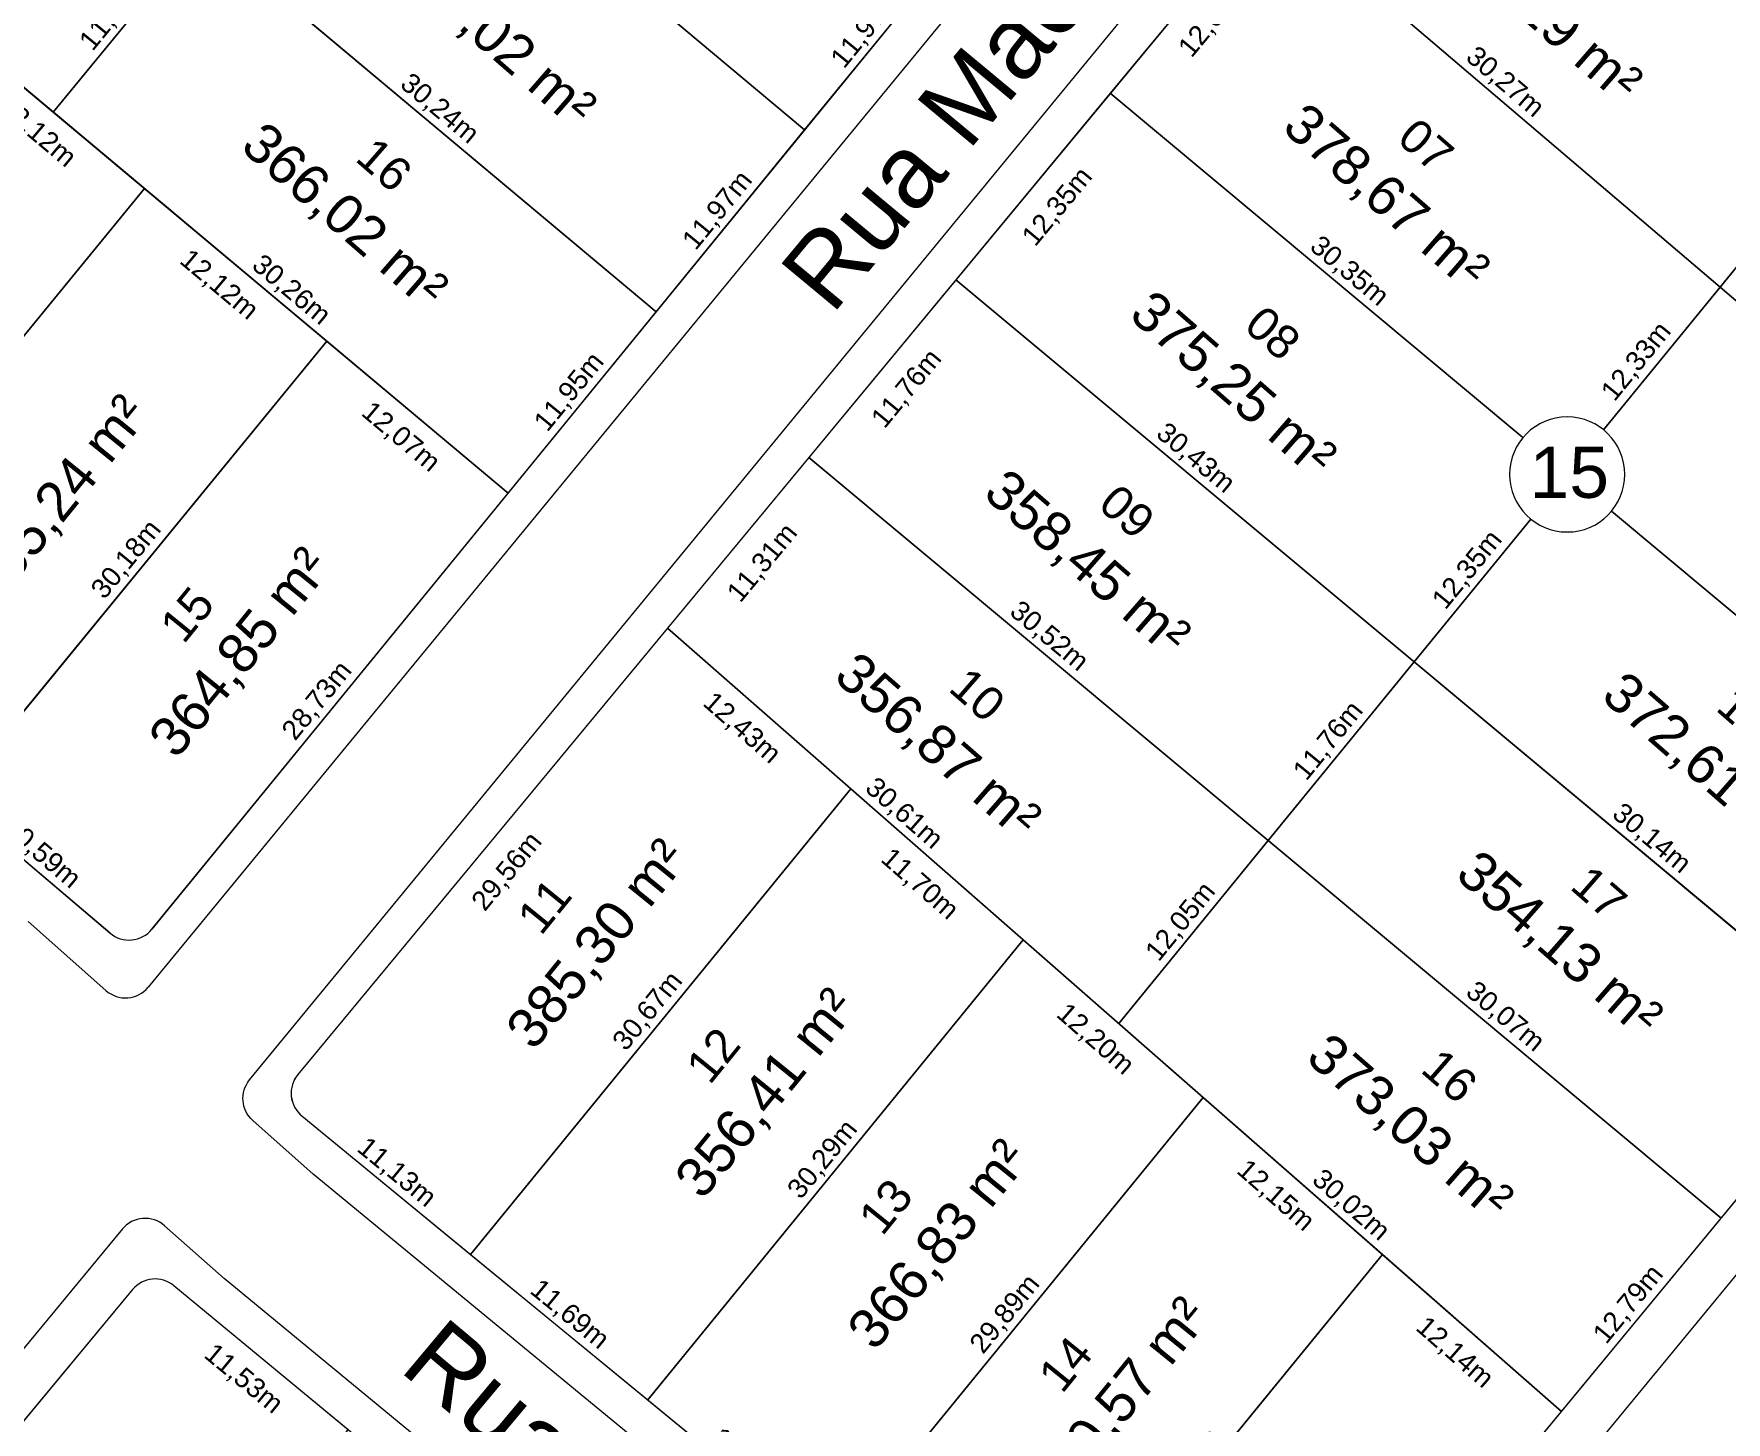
# Model space of a CAD drawing. Header units: metres. Extents: x 3808 to 8215, y 2374 to 6187.
# Drawn here: x 5340.4 to 5426.7, y 3502.2 to 3573 of the extents above; entities that cross this region are included whole.
import ezdxf

# ---------------------------------------------------------------- set-up
doc = ezdxf.new("R2010")
doc.units = ezdxf.units.M
for name, color, linetype in [('Areas Lotes', 1, 'Continuous'), ('Calçada', 8, 'Continuous'), ('COTAS', 7, 'Continuous'), ('Lote', 7, 'Continuous'), ('Nome das Ruas', 7, 'Continuous'), ('Nº Lote', 7, 'Continuous'), ('Nº. quadra', 7, 'Continuous'), ('quadras', 7, 'Continuous')]:
    doc.layers.add(name, color=color, linetype=linetype)
doc.styles.add('Arial', font='arial.ttf')
doc.dimstyles.new('Copy(2) of ISO-25', dxfattribs={"dimtxt": 1, "dimasz": 2.5, "dimexe": 1.25, "dimexo": 0.625, "dimgap": 0.2, "dimtad": 1, "dimtoh": 1, "dimlfac": 1, "dimzin": 1, "dimtxsty": 'Arial', "dimblk": 'NONE', "dimcen": 0, "dimse1": 1, "dimse2": 1, "dimsd1": 1, "dimsd2": 1, "dimclrt": 256, "dimaunit": 1, "dimadec": 3, "dimazin": 0, "dimtfac": 1, "dimtmove": 0, "dimatfit": 3, "dimldrblk": 'NONE', "dimfxl": 1, "dimtolj": 1, "dimtzin": 0, "dimarcsym": 0})

# ---------------------------------------------------------------- blocks, each defined once
blk = doc.blocks.new('*D8704')
at = {"layer": 'Defpoints', "color": 0, "linetype": 'Continuous', "transparency": 16777216}
for p in [(5354.063, 3517.805), (5362.666, 3510.744), (5362.666, 3510.744)]:
    blk.add_point(p, dxfattribs=at)
at = {"layer": 'COTAS', "linetype": 'Continuous', "lineweight": 5, "transparency": 16777216, "insert": (5358.873, 3514.894), "char_height": 1, "attachment_point": 5, "rotation": 320.62542, "style": 'Arial'}
blk.add_mtext('\\A1;11,13m', dxfattribs=at)
blk = doc.blocks.new('_None')
blk = doc.blocks.new('*D8705')
at = {"layer": 'Defpoints', "color": 0, "linetype": 'Continuous', "transparency": 16777216}
for p in [(5362.666, 3510.744), (5371.706, 3503.325), (5371.706, 3503.325)]:
    blk.add_point(p, dxfattribs=at)
at = {"layer": 'COTAS', "linetype": 'Continuous', "lineweight": 5, "transparency": 16777216, "insert": (5367.694, 3507.654), "char_height": 1, "attachment_point": 5, "rotation": 320.62542, "style": 'Arial'}
blk.add_mtext('\\A1;11,69m', dxfattribs=at)
blk = doc.blocks.new('*D8706')
at = {"layer": 'Defpoints', "color": 0, "linetype": 'Continuous', "transparency": 16777216}
for p in [(5371.706, 3503.325), (5381.13, 3495.591), (5381.13, 3495.591)]:
    blk.add_point(p, dxfattribs=at)
at = {"layer": 'COTAS', "linetype": 'Continuous', "lineweight": 5, "transparency": 16777216, "insert": (5376.926, 3500.077), "char_height": 1, "attachment_point": 5, "rotation": 320.62542, "style": 'Arial'}
blk.add_mtext('\\A1;12,19m', dxfattribs=at)
blk = doc.blocks.new('*D8709')
at = {"layer": 'Defpoints', "color": 0, "linetype": 'Continuous', "transparency": 16777216}
for p in [(5418.304, 3502.734), (5418.304, 3502.734), (5400.719, 3481.45)]:
    blk.add_point(p, dxfattribs=at)
at = {"layer": 'COTAS', "linetype": 'Continuous', "lineweight": 5, "transparency": 16777216, "insert": (5408.894, 3492.602), "char_height": 1, "attachment_point": 5, "rotation": 50.43641, "style": 'Arial'}
blk.add_mtext('\\A1;27,61m', dxfattribs=at)
blk = doc.blocks.new('*D8710')
at = {"layer": 'Defpoints', "color": 0, "linetype": 'Continuous', "transparency": 16777216}
for p in [(5426.448, 3512.591), (5426.448, 3512.591), (5418.304, 3502.734)]:
    blk.add_point(p, dxfattribs=at)
at = {"layer": 'COTAS', "linetype": 'Continuous', "lineweight": 5, "transparency": 16777216, "insert": (5421.759, 3508.173), "char_height": 1, "attachment_point": 5, "rotation": 50.43641, "style": 'Arial'}
blk.add_mtext('\\A1;12,79m', dxfattribs=at)
blk = doc.blocks.new('*D8711')
at = {"layer": 'Defpoints', "color": 0, "linetype": 'Continuous', "transparency": 16777216}
for p in [(5433.939, 3521.658), (5433.939, 3521.658), (5426.448, 3512.591)]:
    blk.add_point(p, dxfattribs=at)
at = {"layer": 'COTAS', "linetype": 'Continuous', "lineweight": 5, "transparency": 16777216, "insert": (5429.576, 3517.635), "char_height": 1, "attachment_point": 5, "rotation": 50.43641, "style": 'Arial'}
blk.add_mtext('\\A1;11,76m', dxfattribs=at)
blk = doc.blocks.new('*D8716')
at = {"layer": 'Defpoints', "color": 0, "linetype": 'Continuous', "transparency": 16777216}
for p in [(5372.711, 3542.693), (5374.606, 3541.124), (5353.859, 3519.921)]:
    blk.add_point(p, dxfattribs=at)
at = {"layer": 'COTAS', "linetype": 'Continuous', "lineweight": 5, "transparency": 16777216, "insert": (5364.563, 3530.249), "char_height": 1, "attachment_point": 5, "rotation": 50.3797, "style": 'Arial'}
blk.add_mtext('\\A1;29,56m', dxfattribs=at)
blk = doc.blocks.new('*D8717')
at = {"layer": 'Defpoints', "color": 0, "linetype": 'Continuous', "transparency": 16777216}
for p in [(5379.922, 3551.402), (5381.816, 3549.834), (5372.711, 3542.693)]:
    blk.add_point(p, dxfattribs=at)
at = {"layer": 'COTAS', "linetype": 'Continuous', "lineweight": 5, "transparency": 16777216, "insert": (5377.594, 3545.99), "char_height": 1, "attachment_point": 5, "rotation": 50.3797, "style": 'Arial'}
blk.add_mtext('\\A1;11,31m', dxfattribs=at)
blk = doc.blocks.new('*D8718')
at = {"layer": 'Defpoints', "color": 0, "linetype": 'Continuous', "transparency": 16777216}
for p in [(5387.422, 3560.463), (5389.317, 3558.894), (5379.922, 3551.402)]:
    blk.add_point(p, dxfattribs=at)
at = {"layer": 'COTAS', "linetype": 'Continuous', "lineweight": 5, "transparency": 16777216, "insert": (5384.95, 3554.875), "char_height": 1, "attachment_point": 5, "rotation": 50.3797, "style": 'Arial'}
blk.add_mtext('\\A1;11,76m', dxfattribs=at)
blk = doc.blocks.new('*D8719')
at = {"layer": 'Defpoints', "color": 0, "linetype": 'Continuous', "transparency": 16777216}
for p in [(5395.296, 3569.973), (5397.191, 3568.404), (5387.422, 3560.463)]:
    blk.add_point(p, dxfattribs=at)
at = {"layer": 'COTAS', "linetype": 'Continuous', "lineweight": 5, "transparency": 16777216, "insert": (5392.637, 3564.16), "char_height": 1, "attachment_point": 5, "rotation": 50.3797, "style": 'Arial'}
blk.add_mtext('\\A1;12,35m', dxfattribs=at)
blk = doc.blocks.new('*D8720')
at = {"layer": 'Defpoints', "color": 0, "linetype": 'Continuous', "transparency": 16777216}
for p in [(5403.368, 3579.723), (5405.262, 3578.155), (5395.296, 3569.973)]:
    blk.add_point(p, dxfattribs=at)
at = {"layer": 'COTAS', "linetype": 'Continuous', "lineweight": 5, "transparency": 16777216, "insert": (5400.61, 3573.79), "char_height": 1, "attachment_point": 5, "rotation": 50.3797, "style": 'Arial'}
blk.add_mtext('\\A1;12,66m', dxfattribs=at)
blk = doc.blocks.new('*D8728')
at = {"layer": 'Defpoints', "color": 0, "linetype": 'Continuous', "transparency": 16777216}
for p in [(5382.06, 3534.5), (5382.06, 3534.5), (5362.666, 3510.744)]:
    blk.add_point(p, dxfattribs=at)
at = {"layer": 'COTAS', "linetype": 'Continuous', "lineweight": 5, "transparency": 16777216, "insert": (5371.743, 3523.128), "char_height": 1, "attachment_point": 5, "rotation": 50.77164, "style": 'Arial'}
blk.add_mtext('\\A1;30,67m', dxfattribs=at)
blk = doc.blocks.new('*D8729')
at = {"layer": 'Defpoints', "color": 0, "linetype": 'Continuous', "transparency": 16777216}
for p in [(5390.86, 3526.787), (5390.86, 3526.787), (5371.706, 3503.325)]:
    blk.add_point(p, dxfattribs=at)
at = {"layer": 'COTAS', "linetype": 'Continuous', "lineweight": 5, "transparency": 16777216, "insert": (5380.663, 3515.563), "char_height": 1, "attachment_point": 5, "rotation": 50.77164, "style": 'Arial'}
blk.add_mtext('\\A1;30,29m', dxfattribs=at)
blk = doc.blocks.new('*D8730')
at = {"layer": 'Defpoints', "color": 0, "linetype": 'Continuous', "transparency": 16777216}
for p in [(5400.034, 3518.747), (5400.034, 3518.747), (5381.13, 3495.591)]:
    blk.add_point(p, dxfattribs=at)
at = {"layer": 'COTAS', "linetype": 'Continuous', "lineweight": 5, "transparency": 16777216, "insert": (5389.962, 3507.676), "char_height": 1, "attachment_point": 5, "rotation": 50.77164, "style": 'Arial'}
blk.add_mtext('\\A1;29,89m', dxfattribs=at)
blk = doc.blocks.new('*D8731')
at = {"layer": 'Defpoints', "color": 0, "linetype": 'Continuous', "transparency": 16777216}
for p in [(5409.172, 3510.739), (5409.172, 3510.739), (5390.517, 3487.888)]:
    blk.add_point(p, dxfattribs=at)
at = {"layer": 'COTAS', "linetype": 'Continuous', "lineweight": 5, "transparency": 16777216, "insert": (5399.224, 3499.82), "char_height": 1, "attachment_point": 5, "rotation": 50.77164, "style": 'Arial'}
blk.add_mtext('\\A1;29,50m', dxfattribs=at)
blk = doc.blocks.new('*D8732')
at = {"layer": 'Defpoints', "color": 0, "linetype": 'Continuous', "transparency": 16777216}
for p in [(5372.711, 3542.693), (5382.06, 3534.5), (5380.625, 3532.862)]:
    blk.add_point(p, dxfattribs=at)
at = {"layer": 'COTAS', "linetype": 'Continuous', "lineweight": 5, "transparency": 16777216, "insert": (5376.478, 3537.561), "char_height": 1, "attachment_point": 5, "rotation": 318.7681, "style": 'Arial'}
blk.add_mtext('\\A1;12,43m', dxfattribs=at)
blk = doc.blocks.new('*D8733')
at = {"layer": 'Defpoints', "color": 0, "linetype": 'Continuous', "transparency": 16777216}
for p in [(5382.06, 3534.5), (5390.86, 3526.787), (5389.42, 3525.144)]:
    blk.add_point(p, dxfattribs=at)
at = {"layer": 'COTAS', "linetype": 'Continuous', "lineweight": 5, "transparency": 16777216, "insert": (5385.548, 3529.603), "char_height": 1, "attachment_point": 5, "rotation": 318.7681, "style": 'Arial'}
blk.add_mtext('\\A1;11,70m', dxfattribs=at)
blk = doc.blocks.new('*D8734')
at = {"layer": 'Defpoints', "color": 0, "linetype": 'Continuous', "transparency": 16777216}
for p in [(5390.86, 3526.787), (5400.034, 3518.747), (5398.563, 3517.068)]:
    blk.add_point(p, dxfattribs=at)
at = {"layer": 'COTAS', "linetype": 'Continuous', "lineweight": 5, "transparency": 16777216, "insert": (5394.504, 3521.69), "char_height": 1, "attachment_point": 5, "rotation": 318.7681, "style": 'Arial'}
blk.add_mtext('\\A1;12,20m', dxfattribs=at)
blk = doc.blocks.new('*D8735')
at = {"layer": 'Defpoints', "color": 0, "linetype": 'Continuous', "transparency": 16777216}
for p in [(5400.034, 3518.747), (5409.172, 3510.739), (5407.743, 3509.108)]:
    blk.add_point(p, dxfattribs=at)
at = {"layer": 'COTAS', "linetype": 'Continuous', "lineweight": 5, "transparency": 16777216, "insert": (5403.702, 3513.715), "char_height": 1, "attachment_point": 5, "rotation": 318.7681, "style": 'Arial'}
blk.add_mtext('\\A1;12,15m', dxfattribs=at)
blk = doc.blocks.new('*D8736')
at = {"layer": 'Defpoints', "color": 0, "linetype": 'Continuous', "transparency": 16777216}
for p in [(5409.172, 3510.739), (5418.304, 3502.734), (5416.876, 3501.104)]:
    blk.add_point(p, dxfattribs=at)
at = {"layer": 'COTAS', "linetype": 'Continuous', "lineweight": 5, "transparency": 16777216, "insert": (5412.837, 3505.708), "char_height": 1, "attachment_point": 5, "rotation": 318.7681, "style": 'Arial'}
blk.add_mtext('\\A1;12,14m', dxfattribs=at)
blk = doc.blocks.new('*D8737')
at = {"layer": 'Defpoints', "color": 0, "linetype": 'Continuous', "transparency": 16777216}
for p in [(5403.354, 3531.855), (5403.354, 3531.855), (5395.731, 3522.518)]:
    blk.add_point(p, dxfattribs=at)
at = {"layer": 'COTAS', "linetype": 'Continuous', "lineweight": 5, "transparency": 16777216, "insert": (5398.922, 3527.693), "char_height": 1, "attachment_point": 5, "rotation": 50.77164, "style": 'Arial'}
blk.add_mtext('\\A1;12,05m', dxfattribs=at)
blk = doc.blocks.new('*D8738')
at = {"layer": 'Defpoints', "color": 0, "linetype": 'Continuous', "transparency": 16777216}
for p in [(5410.793, 3540.967), (5410.793, 3540.967), (5403.354, 3531.855)]:
    blk.add_point(p, dxfattribs=at)
at = {"layer": 'COTAS', "linetype": 'Continuous', "lineweight": 5, "transparency": 16777216, "insert": (5406.453, 3536.917), "char_height": 1, "attachment_point": 5, "rotation": 50.77164, "style": 'Arial'}
blk.add_mtext('\\A1;11,76m', dxfattribs=at)
blk = doc.blocks.new('*D8739')
at = {"layer": 'Defpoints', "color": 0, "linetype": 'Continuous', "transparency": 16777216}
for p in [(5418.069, 3549.917), (5418.069, 3549.917), (5410.26, 3540.352)]:
    blk.add_point(p, dxfattribs=at)
at = {"layer": 'COTAS', "linetype": 'Continuous', "lineweight": 5, "transparency": 16777216, "insert": (5413.544, 3545.641), "char_height": 1, "attachment_point": 5, "rotation": 50.77164, "style": 'Arial'}
blk.add_mtext('\\A1;12,35m', dxfattribs=at)
blk = doc.blocks.new('*D8740')
at = {"layer": 'Defpoints', "color": 0, "linetype": 'Continuous', "transparency": 16777216}
for p in [(5426.687, 3560.534), (5426.687, 3560.534), (5418.889, 3550.982)]:
    blk.add_point(p, dxfattribs=at)
at = {"layer": 'COTAS', "linetype": 'Continuous', "lineweight": 5, "transparency": 16777216, "insert": (5422.167, 3556.265), "char_height": 1, "attachment_point": 5, "rotation": 50.77164, "style": 'Arial'}
blk.add_mtext('\\A1;12,33m', dxfattribs=at)
blk = doc.blocks.new('*D8741')
at = {"layer": 'Defpoints', "color": 0, "linetype": 'Continuous', "transparency": 16777216}
for p in [(5434.005, 3569.399), (5434.005, 3569.399), (5426.4, 3560.084)]:
    blk.add_point(p, dxfattribs=at)
at = {"layer": 'COTAS', "linetype": 'Continuous', "lineweight": 5, "transparency": 16777216, "insert": (5429.582, 3565.248), "char_height": 1, "attachment_point": 5, "rotation": 50.77164, "style": 'Arial'}
blk.add_mtext('\\A1;12,03m', dxfattribs=at)
blk = doc.blocks.new('*D8742')
at = {"layer": 'Defpoints', "color": 0, "linetype": 'Continuous', "transparency": 16777216}
for p in [(5372.711, 3542.693), (5395.731, 3522.518), (5395.731, 3522.518)]:
    blk.add_point(p, dxfattribs=at)
at = {"layer": 'COTAS', "linetype": 'Continuous', "lineweight": 5, "transparency": 16777216, "insert": (5384.749, 3533.208), "char_height": 1, "attachment_point": 5, "rotation": 318.7681, "style": 'Arial'}
blk.add_mtext('\\A1;30,61m', dxfattribs=at)
blk = doc.blocks.new('*D8743')
at = {"layer": 'Defpoints', "color": 0, "linetype": 'Continuous', "transparency": 16777216}
for p in [(5395.731, 3522.518), (5418.304, 3502.734), (5418.304, 3502.734)]:
    blk.add_point(p, dxfattribs=at)
at = {"layer": 'COTAS', "linetype": 'Continuous', "lineweight": 5, "transparency": 16777216, "insert": (5407.546, 3513.228), "char_height": 1, "attachment_point": 5, "rotation": 318.7681, "style": 'Arial'}
blk.add_mtext('\\A1;30,02m', dxfattribs=at)
blk = doc.blocks.new('*D8744')
at = {"layer": 'Defpoints', "color": 0, "linetype": 'Continuous', "transparency": 16777216}
for p in [(5379.922, 3551.402), (5403.354, 3531.855), (5403.354, 3531.855)]:
    blk.add_point(p, dxfattribs=at)
at = {"layer": 'COTAS', "linetype": 'Continuous', "lineweight": 5, "transparency": 16777216, "insert": (5392.151, 3542.244), "char_height": 1, "attachment_point": 5, "rotation": 320.16543, "style": 'Arial'}
blk.add_mtext('\\A1;30,52m', dxfattribs=at)
blk = doc.blocks.new('*D8745')
at = {"layer": 'Defpoints', "color": 0, "linetype": 'Continuous', "transparency": 16777216}
for p in [(5403.354, 3531.855), (5426.448, 3512.591), (5426.448, 3512.591)]:
    blk.add_point(p, dxfattribs=at)
at = {"layer": 'COTAS', "linetype": 'Continuous', "lineweight": 5, "transparency": 16777216, "insert": (5415.414, 3522.838), "char_height": 1, "attachment_point": 5, "rotation": 320.16543, "style": 'Arial'}
blk.add_mtext('\\A1;30,07m', dxfattribs=at)
blk = doc.blocks.new('*D8746')
at = {"layer": 'Defpoints', "color": 0, "linetype": 'Continuous', "transparency": 16777216}
for p in [(5387.422, 3560.463), (5410.793, 3540.967), (5410.793, 3540.967)]:
    blk.add_point(p, dxfattribs=at)
at = {"layer": 'COTAS', "linetype": 'Continuous', "lineweight": 5, "transparency": 16777216, "insert": (5399.621, 3551.33), "char_height": 1, "attachment_point": 5, "rotation": 320.16543, "style": 'Arial'}
blk.add_mtext('\\A1;30,43m', dxfattribs=at)
blk = doc.blocks.new('*D8747')
at = {"layer": 'Defpoints', "color": 0, "linetype": 'Continuous', "transparency": 16777216}
for p in [(5410.793, 3540.967), (5433.939, 3521.658), (5433.939, 3521.658)]:
    blk.add_point(p, dxfattribs=at)
at = {"layer": 'COTAS', "linetype": 'Continuous', "lineweight": 5, "transparency": 16777216, "insert": (5422.879, 3531.928), "char_height": 1, "attachment_point": 5, "rotation": 320.16543, "style": 'Arial'}
blk.add_mtext('\\A1;30,14m', dxfattribs=at)
blk = doc.blocks.new('*D8748')
at = {"layer": 'Defpoints', "color": 0, "linetype": 'Continuous', "transparency": 16777216}
for p in [(5395.296, 3569.973), (5418.602, 3550.531), (5418.602, 3550.531)]:
    blk.add_point(p, dxfattribs=at)
at = {"layer": 'COTAS', "linetype": 'Continuous', "lineweight": 5, "transparency": 16777216, "insert": (5407.462, 3560.867), "char_height": 1, "attachment_point": 5, "rotation": 320.16543, "style": 'Arial'}
blk.add_mtext('\\A1;30,35m', dxfattribs=at)
blk = doc.blocks.new('*D8749')
at = {"layer": 'Defpoints', "color": 0, "linetype": 'Continuous', "transparency": 16777216}
for p in [(5418.602, 3550.531), (5441.804, 3531.177), (5441.804, 3531.177)]:
    blk.add_point(p, dxfattribs=at)
at = {"layer": 'COTAS', "linetype": 'Continuous', "lineweight": 5, "transparency": 16777216, "insert": (5430.716, 3541.469), "char_height": 1, "attachment_point": 5, "rotation": 320.16543, "style": 'Arial'}
blk.add_mtext('\\A1;30,21m', dxfattribs=at)
blk = doc.blocks.new('*D8750')
at = {"layer": 'Defpoints', "color": 0, "linetype": 'Continuous', "transparency": 16777216}
for p in [(5403.368, 3579.723), (5426.4, 3560.084), (5426.4, 3560.084)]:
    blk.add_point(p, dxfattribs=at)
at = {"layer": 'COTAS', "linetype": 'Continuous', "lineweight": 5, "transparency": 16777216, "insert": (5415.404, 3570.513), "char_height": 1, "attachment_point": 5, "rotation": 319.54588, "style": 'Arial'}
blk.add_mtext('\\A1;30,27m', dxfattribs=at)
blk = doc.blocks.new('*D8751')
at = {"layer": 'Defpoints', "color": 0, "linetype": 'Continuous', "transparency": 16777216}
for p in [(5426.4, 3560.084), (5449.449, 3540.43), (5449.449, 3540.43)]:
    blk.add_point(p, dxfattribs=at)
at = {"layer": 'COTAS', "linetype": 'Continuous', "lineweight": 5, "transparency": 16777216, "insert": (5438.444, 3550.866), "char_height": 1, "attachment_point": 5, "rotation": 319.54588, "style": 'Arial'}
blk.add_mtext('\\A1;30,29m', dxfattribs=at)
blk = doc.blocks.new('*D8752')
at = {"layer": 'Defpoints', "color": 0, "linetype": 'Continuous', "transparency": 16777216}
for p in [(5410.523, 3588.366), (5434.005, 3569.399), (5432.649, 3567.72)]:
    blk.add_point(p, dxfattribs=at)
at = {"layer": 'COTAS', "linetype": 'Continuous', "lineweight": 5, "transparency": 16777216, "insert": (5421.411, 3577.827), "char_height": 1, "attachment_point": 5, "rotation": 321.07073, "style": 'Arial'}
blk.add_mtext('\\A1;30,19m', dxfattribs=at)
blk = doc.blocks.new('*D8767')
at = {"layer": 'Defpoints', "color": 0, "linetype": 'Continuous', "transparency": 16777216}
for p in [(5336.201, 3533.987), (5344.279, 3527.136), (5344.279, 3527.136)]:
    blk.add_point(p, dxfattribs=at)
at = {"layer": 'COTAS', "linetype": 'Continuous', "lineweight": 5, "transparency": 16777216, "insert": (5340.758, 3531.172), "char_height": 1, "attachment_point": 5, "rotation": 319.69681, "style": 'Arial'}
blk.add_mtext('\\A1;10,59m', dxfattribs=at)
blk = doc.blocks.new('*D8768')
at = {"layer": 'Defpoints', "color": 0, "linetype": 'Continuous', "transparency": 16777216}
for p in [(5364.581, 3549.579), (5364.581, 3549.579), (5346.411, 3527.331)]:
    blk.add_point(p, dxfattribs=at)
at = {"layer": 'COTAS', "linetype": 'Continuous', "lineweight": 5, "transparency": 16777216, "insert": (5354.876, 3538.962), "char_height": 1, "attachment_point": 5, "rotation": 50.76088, "style": 'Arial'}
blk.add_mtext('\\A1;28,73m', dxfattribs=at)
blk = doc.blocks.new('*D8769')
at = {"layer": 'Defpoints', "color": 0, "linetype": 'Continuous', "transparency": 16777216}
for p in [(5372.138, 3558.832), (5372.138, 3558.832), (5364.581, 3549.579)]:
    blk.add_point(p, dxfattribs=at)
at = {"layer": 'COTAS', "linetype": 'Continuous', "lineweight": 5, "transparency": 16777216, "insert": (5367.739, 3554.712), "char_height": 1, "attachment_point": 5, "rotation": 50.76088, "style": 'Arial'}
blk.add_mtext('\\A1;11,95m', dxfattribs=at)
blk = doc.blocks.new('*D8770')
at = {"layer": 'Defpoints', "color": 0, "linetype": 'Continuous', "transparency": 16777216}
for p in [(5379.708, 3568.101), (5379.708, 3568.101), (5372.138, 3558.832)]:
    blk.add_point(p, dxfattribs=at)
at = {"layer": 'COTAS', "linetype": 'Continuous', "lineweight": 5, "transparency": 16777216, "insert": (5375.303, 3563.973), "char_height": 1, "attachment_point": 5, "rotation": 50.76088, "style": 'Arial'}
blk.add_mtext('\\A1;11,97m', dxfattribs=at)
blk = doc.blocks.new('*D8771')
at = {"layer": 'Defpoints', "color": 0, "linetype": 'Continuous', "transparency": 16777216}
for p in [(5387.279, 3577.37), (5387.279, 3577.37), (5379.708, 3568.101)]:
    blk.add_point(p, dxfattribs=at)
at = {"layer": 'COTAS', "linetype": 'Continuous', "lineweight": 5, "transparency": 16777216, "insert": (5382.873, 3573.242), "char_height": 1, "attachment_point": 5, "rotation": 50.76088, "style": 'Arial'}
blk.add_mtext('\\A1;11,97m', dxfattribs=at)
blk = doc.blocks.new('*D8789')
at = {"layer": 'Defpoints', "color": 0, "linetype": 'Continuous', "transparency": 16777216}
for p in [(5346.04, 3565.107), (5346.04, 3565.107), (5326.958, 3541.827)]:
    blk.add_point(p, dxfattribs=at)
at = {"layer": 'COTAS', "linetype": 'Continuous', "lineweight": 5, "transparency": 16777216, "insert": (5335.879, 3553.975), "char_height": 1, "attachment_point": 5, "rotation": 50.66007, "style": 'Arial'}
blk.add_mtext('\\A1;30,10m', dxfattribs=at)
blk = doc.blocks.new('*D8790')
at = {"layer": 'Defpoints', "color": 0, "linetype": 'Continuous', "transparency": 16777216}
for p in [(5355.331, 3557.326), (5355.331, 3557.326), (5336.201, 3533.987)]:
    blk.add_point(p, dxfattribs=at)
at = {"layer": 'COTAS', "linetype": 'Continuous', "lineweight": 5, "transparency": 16777216, "insert": (5345.146, 3546.164), "char_height": 1, "attachment_point": 5, "rotation": 50.66007, "style": 'Arial'}
blk.add_mtext('\\A1;30,18m', dxfattribs=at)
blk = doc.blocks.new('*D8793')
at = {"layer": 'Defpoints', "color": 0, "linetype": 'Continuous', "transparency": 16777216}
for p in [(5336.749, 3572.888), (5346.04, 3565.107), (5344.65, 3563.448)]:
    blk.add_point(p, dxfattribs=at)
at = {"layer": 'COTAS', "linetype": 'Continuous', "lineweight": 5, "transparency": 16777216, "insert": (5340.519, 3567.952), "char_height": 1, "attachment_point": 5, "rotation": 320.0554, "style": 'Arial'}
blk.add_mtext('\\A1;12,12m', dxfattribs=at)
blk = doc.blocks.new('*D8794')
at = {"layer": 'Defpoints', "color": 0, "linetype": 'Continuous', "transparency": 16777216}
for p in [(5346.04, 3565.107), (5355.331, 3557.326), (5353.941, 3555.667)]:
    blk.add_point(p, dxfattribs=at)
at = {"layer": 'COTAS', "linetype": 'Continuous', "lineweight": 5, "transparency": 16777216, "insert": (5349.81, 3560.171), "char_height": 1, "attachment_point": 5, "rotation": 320.0554, "style": 'Arial'}
blk.add_mtext('\\A1;12,12m', dxfattribs=at)
blk = doc.blocks.new('*D8795')
at = {"layer": 'Defpoints', "color": 0, "linetype": 'Continuous', "transparency": 16777216}
for p in [(5355.331, 3557.326), (5364.581, 3549.579), (5363.192, 3547.92)]:
    blk.add_point(p, dxfattribs=at)
at = {"layer": 'COTAS', "linetype": 'Continuous', "lineweight": 5, "transparency": 16777216, "insert": (5359.081, 3552.407), "char_height": 1, "attachment_point": 5, "rotation": 320.0554, "style": 'Arial'}
blk.add_mtext('\\A1;12,07m', dxfattribs=at)
blk = doc.blocks.new('*D8796')
at = {"layer": 'Defpoints', "color": 0, "linetype": 'Continuous', "transparency": 16777216}
for p in [(5348.954, 3578.247), (5348.954, 3578.247), (5341.382, 3569.008)]:
    blk.add_point(p, dxfattribs=at)
at = {"layer": 'COTAS', "linetype": 'Continuous', "lineweight": 5, "transparency": 16777216, "insert": (5344.549, 3574.135), "char_height": 1, "attachment_point": 5, "rotation": 50.66007, "style": 'Arial'}
blk.add_mtext('\\A1;11,95m', dxfattribs=at)
blk = doc.blocks.new('*D8802')
at = {"layer": 'Defpoints', "color": 0, "linetype": 'Continuous', "transparency": 16777216}
for p in [(5348.954, 3578.247), (5372.138, 3558.832), (5372.138, 3558.832)]:
    blk.add_point(p, dxfattribs=at)
at = {"layer": 'COTAS', "linetype": 'Continuous', "lineweight": 5, "transparency": 16777216, "insert": (5361.06, 3569.153), "char_height": 1, "attachment_point": 5, "rotation": 320.0554, "style": 'Arial'}
blk.add_mtext('\\A1;30,24m', dxfattribs=at)
blk = doc.blocks.new('*D8804')
at = {"layer": 'Defpoints', "color": 0, "linetype": 'Continuous', "transparency": 16777216}
for p in [(5356.541, 3587.503), (5379.708, 3568.101), (5379.708, 3568.101)]:
    blk.add_point(p, dxfattribs=at)
at = {"layer": 'COTAS', "linetype": 'Continuous', "lineweight": 5, "transparency": 16777216, "insert": (5368.639, 3578.416), "char_height": 1, "attachment_point": 5, "rotation": 320.0554, "style": 'Arial'}
blk.add_mtext('\\A1;30,22m', dxfattribs=at)
blk = doc.blocks.new('*D8809')
at = {"layer": 'Defpoints', "color": 0, "linetype": 'Continuous', "transparency": 16777216}
for p in [(5318.182, 3588.437), (5341.382, 3569.008), (5341.382, 3569.008)]:
    blk.add_point(p, dxfattribs=at)
at = {"layer": 'COTAS', "linetype": 'Continuous', "lineweight": 5, "transparency": 16777216, "insert": (5330.296, 3579.336), "char_height": 1, "attachment_point": 5, "rotation": 320.0554, "style": 'Arial'}
blk.add_mtext('\\A1;30,26m', dxfattribs=at)
blk = doc.blocks.new('*D8810')
at = {"layer": 'Defpoints', "color": 0, "linetype": 'Continuous', "transparency": 16777216}
for p in [(5341.382, 3569.008), (5364.581, 3549.579), (5364.581, 3549.579)]:
    blk.add_point(p, dxfattribs=at)
at = {"layer": 'COTAS', "linetype": 'Continuous', "lineweight": 5, "transparency": 16777216, "insert": (5353.496, 3559.908), "char_height": 1, "attachment_point": 5, "rotation": 320.0554, "style": 'Arial'}
blk.add_mtext('\\A1;30,26m', dxfattribs=at)
blk = doc.blocks.new('*D1396')
at = {"layer": 'Defpoints', "color": 0, "linetype": 'Continuous', "transparency": 16777216}
for p in [(5345.423, 3508.95), (5347.15, 3507.517), (5326.726, 3486.426)]:
    blk.add_point(p, dxfattribs=at)
at = {"layer": 'COTAS', "linetype": 'Continuous', "lineweight": 5, "transparency": 16777216, "insert": (5337.185, 3496.767), "char_height": 1, "attachment_point": 5, "rotation": 50.30406, "style": 'Arial'}
blk.add_mtext('\\A1;29,27m', dxfattribs=at)
blk = doc.blocks.new('*D1397')
at = {"layer": 'Defpoints', "color": 0, "linetype": 'Continuous', "transparency": 16777216}
for p in [(5347.533, 3509.148), (5356.422, 3501.801), (5354.996, 3500.076)]:
    blk.add_point(p, dxfattribs=at)
at = {"layer": 'COTAS', "linetype": 'Continuous', "lineweight": 5, "transparency": 16777216, "insert": (5351.062, 3504.367), "char_height": 1, "attachment_point": 5, "rotation": 320.42441, "style": 'Arial'}
blk.add_mtext('\\A1;11,53m', dxfattribs=at)

msp = doc.modelspace()

# ---------------------------------------------------------------- linework, layer by layer
at = {"layer": 'Calçada', "linetype": 'Continuous', "lineweight": 5}
for p, q in [((5423.805, 3618.727), (5346.223, 3524.377)), ((5344.07, 3524.206), (5340.098, 3527.723)), ((5350.095, 3509.522), (5347.061, 3512.208)), ((5344.911, 3512.041), (5266.826, 3417.663)), ((5391.736, 3475.226), (5350.095, 3509.522))]:
    msp.add_line(p, q, dxfattribs=at)
at = {"layer": 'Calçada', "linetype": 'Continuous', "lineweight": 5, "flags": 128}
msp.add_lwpolyline([(5401.343, 3478.284, -0.417157), (5399.22, 3478.086), (5396.209, 3480.61), (5354.642, 3514.845), (5351.562, 3517.573, -0.403554), (5351.398, 3519.648), (5429.085, 3614.127, -0.420095), (5431.219, 3614.313), (5435.073, 3611.012), (5475.018, 3577.351), (5478.522, 3574.317, -0.405023), (5478.704, 3572.237), (5475.997, 3568.903), (5404.775, 3482.463), (5401.343, 3478.284)], format="xyb", dxfattribs=at)
at = {"layer": 'Calçada', "linetype": 'Continuous', "lineweight": 5}
for centre, start, end in [((5345.064, 3525.329), 228.47722, 320.57029), ((5346.067, 3511.085), 48.47722, 140.39702)]:
    msp.add_arc(centre, 1.5, start, end, dxfattribs=at)
at = {"layer": 'Lote', "linetype": 'Continuous', "lineweight": 5}
for p, q in [((5341.382, 3569.008), (5362.265, 3594.487)), ((5364.581, 3549.579), (5318.182, 3588.437)), ((5379.708, 3568.101), (5356.541, 3587.503)), ((5403.368, 3579.723), (5449.449, 3540.43)), ((5372.138, 3558.832), (5348.954, 3578.247)), ((5416.346, 3552.413), (5395.296, 3569.973)), ((5420.459, 3552.807), (5434.005, 3569.399)), ((5326.958, 3541.827), (5346.04, 3565.107)), ((5410.793, 3540.967), (5387.422, 3560.463)), ((5336.201, 3533.987), (5355.331, 3557.326)), ((5403.354, 3531.855), (5379.922, 3551.402)), ((5441.804, 3531.177), (5420.857, 3548.65)), ((5395.731, 3522.518), (5416.744, 3548.256)), ((5372.711, 3542.693), (5418.304, 3502.734)), ((5433.939, 3521.658), (5410.793, 3540.967)), ((5362.666, 3510.744), (5382.06, 3534.5)), ((5426.448, 3512.591), (5403.354, 3531.855)), ((5371.706, 3503.325), (5390.86, 3526.787)), ((5381.13, 3495.591), (5400.034, 3518.747)), ((5390.517, 3487.888), (5409.172, 3510.739))]:
    msp.add_line(p, q, dxfattribs=at)
at = {"layer": 'Lote', "linetype": 'Continuous', "lineweight": 5, "flags": 128}
for points in [[(5341.382, 3569.008), (5348.954, 3578.247), (5325.768, 3597.664), (5318.182, 3588.437)], [(5426.4, 3560.084), (5434.005, 3569.399), (5410.523, 3588.366), (5403.368, 3579.723)], [(5372.138, 3558.832), (5379.708, 3568.101), (5356.541, 3587.503), (5348.954, 3578.247)], [(5364.581, 3549.579), (5372.138, 3558.832), (5348.954, 3578.247), (5341.382, 3569.008)], [(5317.715, 3549.666), (5326.958, 3541.827), (5346.04, 3565.107), (5336.749, 3572.888)], [(5434.005, 3569.399), (5426.4, 3560.084), (5449.449, 3540.43), (5457.622, 3550.322)], [(5326.958, 3541.827), (5336.201, 3533.987), (5355.331, 3557.326), (5346.04, 3565.107)], [(5387.422, 3560.463), (5379.922, 3551.402), (5403.354, 3531.855), (5410.793, 3540.967)], [(5395.731, 3522.518), (5403.354, 3531.855), (5379.922, 3551.402), (5372.711, 3542.693)], [(5410.793, 3540.967), (5403.354, 3531.855), (5426.448, 3512.591), (5433.939, 3521.658)], [(5362.666, 3510.744), (5371.706, 3503.325), (5390.86, 3526.787), (5382.06, 3534.5)], [(5403.354, 3531.855), (5395.731, 3522.518), (5418.304, 3502.734), (5426.448, 3512.591)], [(5400.034, 3518.747), (5390.86, 3526.787), (5371.706, 3503.325), (5381.13, 3495.591)], [(5409.172, 3510.739), (5400.034, 3518.747), (5381.13, 3495.591), (5390.517, 3487.888)]]:
    msp.add_lwpolyline(points, close=True, dxfattribs=at)
for points in [[(5362.265, 3594.487), (5356.541, 3587.503), (5379.708, 3568.101), (5387.279, 3577.37), (5366.379, 3594.872)], [(5420.459, 3552.807), (5426.4, 3560.084), (5403.368, 3579.723), (5395.296, 3569.973), (5416.346, 3552.413)], [(5416.346, 3552.413), (5395.296, 3569.973), (5387.422, 3560.463), (5410.793, 3540.967), (5416.744, 3548.256)], [(5420.857, 3548.65), (5441.804, 3531.177), (5449.449, 3540.43), (5426.4, 3560.084), (5420.459, 3552.807)], [(5416.744, 3548.256), (5410.793, 3540.967), (5433.939, 3521.658), (5441.804, 3531.177), (5420.857, 3548.65)]]:
    msp.add_lwpolyline(points, dxfattribs=at)
for points in [[(5336.201, 3533.987), (5344.279, 3527.136, 0.419664), (5346.411, 3527.331), (5364.581, 3549.579), (5355.331, 3557.326)], [(5353.859, 3519.921, 0.41547), (5354.063, 3517.805), (5362.666, 3510.744), (5382.06, 3534.5), (5372.711, 3542.693)], [(5390.517, 3487.888), (5398.611, 3481.245, 0.413248), (5400.719, 3481.45), (5418.304, 3502.734), (5409.172, 3510.739)], [(5356.422, 3501.801), (5347.533, 3509.148, 0.413599), (5345.423, 3508.95), (5326.726, 3486.426), (5336.627, 3478.098)]]:
    msp.add_lwpolyline(points, format="xyb", close=True, dxfattribs=at)
at = {"layer": 'Nº. quadra', "lineweight": 5}
for start, end in [(0, 180), (180, 0)]:
    msp.add_arc((5418.602, 3550.531), 2.937, start, end, dxfattribs=at)
at = {"layer": 'quadras', "linetype": 'Continuous', "lineweight": 5}
for p, q in [((5421.058, 3618.731), (5346.411, 3527.331)), ((5429.581, 3611.387), (5353.859, 3519.921)), ((5400.719, 3481.45), (5475.64, 3572.131)), ((5344.279, 3527.136), (5300.337, 3564.405)), ((5354.063, 3517.805), (5398.611, 3481.245)), ((5345.423, 3508.95), (5269.718, 3417.749)), ((5391.645, 3472.687), (5347.533, 3509.148))]:
    msp.add_line(p, q, dxfattribs=at)
for centre, start, end in [((5345.249, 3528.28), 229.69681, 320.76088), ((5355.014, 3518.964), 140.3797, 230.62542), ((5346.577, 3507.992), 50.42441, 140.30406)]:
    msp.add_arc(centre, 1.5, start, end, dxfattribs=at)

# ---------------------------------------------------------------- texts
at = {"layer": 'Areas Lotes', "color": 1, "lineweight": 5, "style": 'Arial'}
for s, rotation, p in [('351,29 m²', 318.90341, (5411.784, 3577.676)), ('366,02 m²', 318.90341, (5358.42, 3576.398)), ('378,67 m²', 318.90341, (5403.986, 3568.124)), ('366,02 m²', 318.90341, (5350.86, 3567.148)), ('375,25 m²', 318.90341, (5396.177, 3558.56)), ('365,24 m²', 50.94257, (5338.37, 3543.731)), ('358,45 m²', 318.90341, (5388.738, 3549.448)), ('364,85 m²', 50.94257, (5347.661, 3535.95)), ('356,87 m²', 318.90341, (5381.115, 3540.111)), ('372,61 m²', 318.90341, (5420.259, 3539.117)), ('385,30 m²', 50.94257, (5365.886, 3521.077)), ('354,13 m²', 318.90341, (5412.82, 3530.006)), ('356,41 m²', 50.94257, (5374.493, 3513.466)), ('373,03 m²', 318.90341, (5405.197, 3520.669)), ('366,83 m²', 50.94257, (5383.293, 3505.753)), ('360,57 m²', 50.94257, (5392.467, 3497.713))]:
    msp.add_text(s, height=2.0071, rotation=rotation, dxfattribs=at).set_placement(p)
at = {"layer": 'Nome das Ruas', "lineweight": 5, "style": 'Arial'}
for s, height, rotation, p in [('Rua Maceió', 3.6842, 50.27315, (5381.099, 3558.618, 190.804)), ('Rua São Paulo', 3.68425, 320.03046, (5358.953, 3504.852, 190.804))]:
    msp.add_text(s, height=height, rotation=rotation, dxfattribs=at).set_placement(p)
at = {"layer": 'Nº Lote', "lineweight": 5, "style": 'Arial'}
for s, rotation, p in [('07', 318.90341, (5409.844, 3567.545, 1.156)), ('16', 318.90341, (5356.718, 3566.569, 1.156)), ('08', 318.90341, (5402.035, 3557.981, 1.156)), ('09', 318.90341, (5394.596, 3548.869, 1.156)), ('15', 50.94257, (5348.031, 3541.825, 1.156)), ('10', 318.90341, (5386.973, 3539.532, 1.156)), ('18', 318.90341, (5426.117, 3538.538, 1.156)), ('17', 318.90341, (5418.678, 3529.427, 1.156)), ('11', 50.94257, (5366.256, 3526.952, 1.156)), ('12', 50.94257, (5374.863, 3519.341, 1.156)), ('16', 318.90341, (5411.055, 3520.09, 1.156)), ('13', 50.94257, (5383.663, 3511.628, 1.156)), ('14', 50.94257, (5392.837, 3503.588, 1.156))]:
    msp.add_text(s, height=1.706, rotation=rotation, dxfattribs=at).set_placement(p)
at = {"layer": 'Nº. quadra', "lineweight": 5, "style": 'Arial'}
msp.add_text('15', height=2.6083, dxfattribs=at).set_placement((5416.681, 3549.335))

# ---------------------------------------------------------------- dimensions: what is measured, and where the dimension line sits
at = {"layer": 'COTAS', "linetype": 'Continuous', "lineweight": 5}
for p1, p2, distance, picture, middle in [((5318.182, 3588.437), (5341.382, 3569.008), 0, '*D8809', (5330.296, 3579.336)), ((5410.523, 3588.366), (5434.005, 3569.399), -2.158, '*D8752', (5421.411, 3577.827)), ((5356.541, 3587.503), (5379.708, 3568.101), 0, '*D8804', (5368.639, 3578.416)), ((5403.368, 3579.723), (5426.4, 3560.084), 0, '*D8750', (5415.404, 3570.513)), ((5341.382, 3569.008), (5348.954, 3578.247), 0, '*D8796', (5344.549, 3574.135)), ((5348.954, 3578.247), (5372.138, 3558.832), 0, '*D8802', (5361.06, 3569.153)), ((5395.296, 3569.973), (5418.602, 3550.531), 0, '*D8748', (5407.462, 3560.867)), ((5426.4, 3560.084), (5434.005, 3569.399), 0, '*D8741', (5429.582, 3565.248)), ((5341.382, 3569.008), (5364.581, 3549.579), 0, '*D8810', (5353.496, 3559.908)), ((5326.958, 3541.827), (5346.04, 3565.107), 0, '*D8789', (5335.879, 3553.975)), ((5418.889, 3550.982), (5426.687, 3560.534), 0, '*D8740', (5422.167, 3556.265)), ((5387.4222, 3560.4626), (5410.7931, 3540.9668), 0, '*D8746', (5399.6207, 3551.3297)), ((5426.4, 3560.084), (5449.449, 3540.43), 0, '*D8751', (5438.444, 3550.866)), ((5336.201, 3533.987), (5355.331, 3557.326), 0, '*D8790', (5345.146, 3546.164)), ((5379.9215, 3551.4023), (5403.3542, 3531.855), 0, '*D8744', (5392.1509, 3542.2437)), ((5418.602, 3550.531), (5441.804, 3531.177), 0, '*D8749', (5430.716, 3541.469)), ((5346.4107, 3527.3309), (5364.5814, 3549.5794), 0, '*D8768', (5354.8757, 3538.9618)), ((5410.26, 3540.352), (5418.069, 3549.917), 0, '*D8739', (5413.544, 3545.641)), ((5353.859, 3519.921), (5372.711, 3542.693), -2.46, '*D8716', (5364.563, 3530.249)), ((5372.711, 3542.693), (5382.06, 3534.5), -2.178, '*D8732', (5376.478, 3537.561)), ((5372.711, 3542.693), (5395.731, 3522.518), 0, '*D8742', (5384.749, 3533.208)), ((5410.793, 3540.967), (5433.939, 3521.658), 0, '*D8747', (5422.879, 3531.928)), ((5362.666, 3510.744), (5382.06, 3534.5), 0, '*D8728', (5371.743, 3523.128)), ((5382.06, 3534.5), (5390.86, 3526.787), -2.185, '*D8733', (5385.548, 3529.603)), ((5395.731, 3522.518), (5403.354, 3531.855), 0, '*D8737', (5398.922, 3527.693)), ((5403.354, 3531.855), (5426.448, 3512.591), 0, '*D8745', (5415.414, 3522.838)), ((5371.706, 3503.325), (5390.86, 3526.787), 0, '*D8729', (5380.663, 3515.563)), ((5390.86, 3526.787), (5400.034, 3518.747), -2.233, '*D8734', (5394.504, 3521.69)), ((5395.731, 3522.518), (5418.304, 3502.734), 0, '*D8743', (5407.546, 3513.228)), ((5381.13, 3495.591), (5400.034, 3518.747), 0, '*D8730', (5389.962, 3507.676)), ((5400.034, 3518.747), (5409.172, 3510.739), -2.168, '*D8735', (5403.702, 3513.715)), ((5354.063, 3517.805), (5362.666, 3510.744), 0, '*D8704', (5358.873, 3514.894)), ((5362.666, 3510.744), (5371.706, 3503.325), 0, '*D8705', (5367.694, 3507.654)), ((5390.517, 3487.888), (5409.172, 3510.739), 0, '*D8731', (5399.224, 3499.82)), ((5347.533, 3509.148), (5356.422, 3501.801), -2.238, '*D1397', (5351.062, 3504.367)), ((5400.719, 3481.45), (5418.304, 3502.734), 0, '*D8709', (5408.894, 3492.602))]:
    dim = msp.add_aligned_dim(p1=p1, p2=p2, distance=distance, dimstyle='Copy(2) of ISO-25', override={"dimpost": 'm'}, dxfattribs=at)
    dim.commit()
    dim.dimension.update_dxf_attribs({"geometry": picture, "text_midpoint": middle})
for base, p1, p2, angle, picture, middle in [((5405.262, 3578.155), (5395.296, 3569.973), (5403.368, 3579.723), 230.3797, '*D8720', (5400.61, 3573.79)), ((5387.279, 3577.37), (5379.708, 3568.101), (5387.279, 3577.37), 230.76088, '*D8771', (5382.873, 3573.242)), ((5344.65, 3563.448), (5336.749, 3572.888), (5346.04, 3565.107), 140.0554, '*D8793', (5340.519, 3567.952)), ((5397.191, 3568.404), (5387.422, 3560.463), (5395.296, 3569.973), 230.3797, '*D8719', (5392.637, 3564.16)), ((5379.708, 3568.101), (5372.138, 3558.832), (5379.708, 3568.101), 230.76088, '*D8770', (5375.303, 3563.973)), ((5353.941, 3555.667), (5346.04, 3565.107), (5355.331, 3557.326), 140.0554, '*D8794', (5349.81, 3560.171)), ((5389.317, 3558.894), (5379.922, 3551.402), (5387.422, 3560.463), 230.3797, '*D8718', (5384.95, 3554.875)), ((5372.138, 3558.832), (5364.581, 3549.579), (5372.138, 3558.832), 230.76088, '*D8769', (5367.739, 3554.712)), ((5363.192, 3547.92), (5355.331, 3557.326), (5364.581, 3549.579), 140.0554, '*D8795', (5359.081, 3552.407)), ((5381.816, 3549.834), (5372.711, 3542.693), (5379.922, 3551.402), 230.3797, '*D8717', (5377.594, 3545.99)), ((5410.793, 3540.967), (5403.354, 3531.855), (5410.793, 3540.967), 230.77164, '*D8738', (5406.453, 3536.917)), ((5344.279, 3527.136), (5336.201, 3533.987), (5344.279, 3527.136), 139.69681, '*D8767', (5340.758, 3531.172)), ((5433.939, 3521.658), (5426.448, 3512.591), (5433.939, 3521.658), 230.43641, '*D8711', (5429.576, 3517.635)), ((5426.448, 3512.591), (5418.304, 3502.734), (5426.448, 3512.591), 230.43641, '*D8710', (5421.759, 3508.173)), ((5416.876, 3501.104), (5409.172, 3510.739), (5418.304, 3502.734), 138.7681, '*D8736', (5412.837, 3505.708)), ((5347.15, 3507.517), (5326.726, 3486.426), (5345.423, 3508.95), 230.30406, '*D1396', (5337.185, 3496.767)), ((5381.13, 3495.591), (5371.706, 3503.325), (5381.13, 3495.591), 140.62542, '*D8706', (5376.926, 3500.077))]:
    dim = msp.add_linear_dim(base=base, p1=p1, p2=p2, angle=angle, dimstyle='Copy(2) of ISO-25', override={"dimpost": 'm', "dimtmove": 1}, dxfattribs=at)
    dim.commit()
    dim.dimension.update_dxf_attribs({"geometry": picture, "text_midpoint": middle})

doc.saveas('drawing.dxf')
